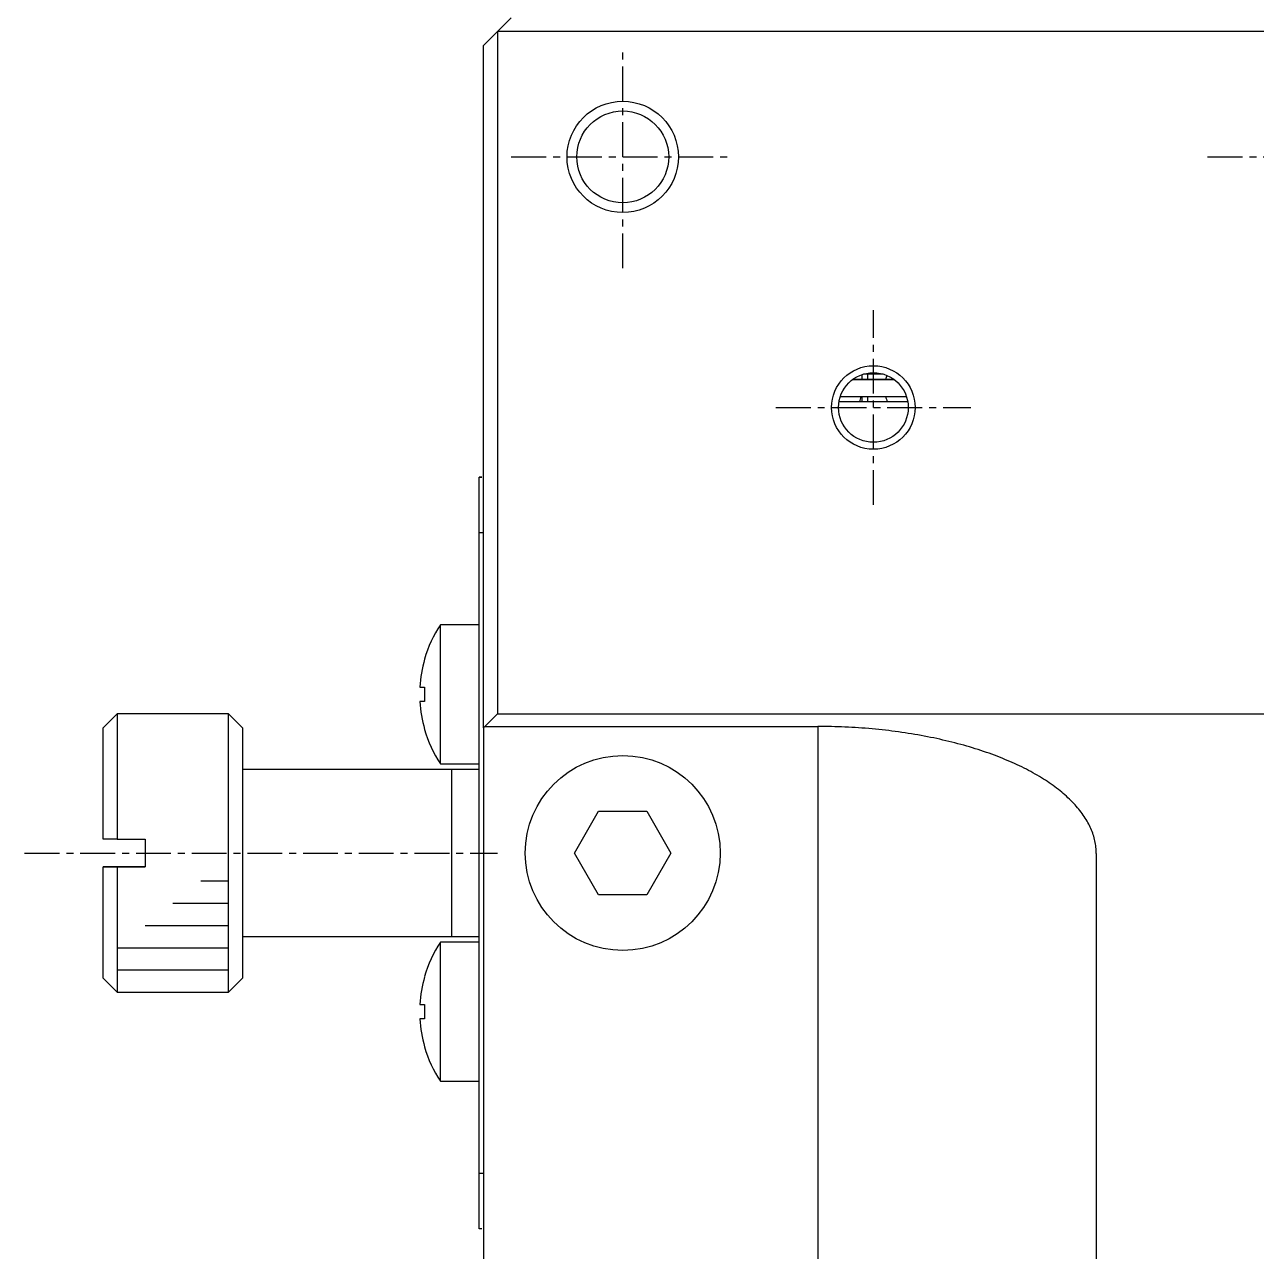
# Model space of a CAD drawing. Extents: x 93 to 387, y 67 to 413.
# Drawn here: x 93.8 to 138.03, y 310.75 to 354.8 of the extents above; entities that cross this region are included whole.
import ezdxf

# ---------------------------------------------------------------- set-up
doc = ezdxf.new("R2010")
doc.units = 0
doc.linetypes.add('CENTER', pattern=[2, 1.25, -0.25, 0.25, -0.25])
doc.layers.get('0').update_dxf_attribs({"linetype": 'CONTINUOUS'})

msp = doc.modelspace()

# ---------------------------------------------------------------- linework, layer by layer
at = {"color": 7, "linetype": 'CONTINUOUS'}
for p, q in [((111.278, 355.053), (110.778, 354.553)), ((110.778, 354.553), (110.278, 354.053)), ((110.778, 354.553), (110.778, 330.053)), ((169.778, 354.553), (110.778, 354.553)), ((110.278, 329.553), (110.278, 354.053)), ((123.528, 342.053), (123.928, 342.053)), ((125.028, 342.053), (123.528, 342.053)), ((123.837, 342.053), (123.878, 342.053)), ((123.878, 342.053), (123.878, 342.238)), ((123.878, 342.053), (124.078, 342.053)), ((124.628, 342.253), (123.928, 342.253)), ((124.078, 342.053), (124.078, 342.253)), ((124.078, 342.053), (124.719, 342.053)), ((124.628, 342.053), (124.719, 342.053)), ((124.628, 342.053), (125.028, 342.053)), ((123.094, 341.453), (125.463, 341.453)), ((123.878, 341.253), (123.878, 341.453)), ((124.078, 341.253), (124.078, 341.453)), ((125.512, 341.253), (123.044, 341.253)), ((125.512, 341.253), (123.044, 341.253)), ((110.128, 336.553), (110.128, 338.553)), ((110.223, 338.553), (110.128, 338.553)), ((110.128, 338.553), (110.223, 338.553)), ((110.128, 330.753), (110.128, 336.553)), ((108.737, 328.253), (108.737, 333.253)), ((110.128, 333.253), (108.737, 333.253)), ((108.159, 332.015), (108.166, 332.012)), ((107.993, 331.013), (108.166, 331.013)), ((108.166, 330.493), (107.993, 330.493)), ((110.128, 319.353), (110.128, 330.753)), ((97.128, 330.053), (96.628, 329.553)), ((101.128, 330.053), (97.128, 330.053)), ((97.128, 330.053), (97.128, 325.553)), ((101.128, 320.053), (101.128, 330.053)), ((101.628, 329.553), (101.128, 330.053)), ((110.778, 330.053), (110.323, 329.598)), ((110.778, 330.053), (169.778, 330.053)), ((96.628, 325.553), (96.628, 329.553)), ((101.628, 329.553), (101.628, 320.553)), ((101.628, 329.553), (101.628, 328.053)), ((108.166, 329.495), (108.159, 329.492)), ((108.166, 329.495), (108.159, 329.492)), ((110.323, 329.598), (110.278, 329.553)), ((110.278, 329.553), (110.278, 295.053)), ((110.323, 329.598), (122.278, 329.598)), ((108.737, 328.253), (110.128, 328.253)), ((109.128, 328.053), (101.628, 328.053)), ((101.628, 328.053), (101.628, 322.053)), ((101.628, 328.053), (101.628, 325.053)), ((110.128, 328.053), (109.128, 328.053)), ((109.128, 328.053), (109.128, 322.053)), ((109.128, 328.053), (109.128, 322.053)), ((113.546, 325.053), (114.412, 326.553)), ((114.412, 326.553), (116.144, 326.553)), ((116.144, 326.553), (117.01, 325.053)), ((97.128, 325.553), (96.628, 325.553)), ((97.128, 325.553), (98.128, 325.553)), ((98.128, 325.553), (98.128, 324.553)), ((101.628, 325.053), (101.628, 322.053)), ((114.412, 323.553), (113.546, 325.053)), ((117.01, 325.053), (116.144, 323.553)), ((132.278, 325.041), (132.278, 295.053)), ((96.628, 320.553), (96.628, 324.553)), ((97.128, 324.553), (96.628, 324.553)), ((96.628, 324.553), (97.128, 324.553)), ((98.128, 324.553), (97.128, 324.553)), ((97.128, 324.553), (98.128, 324.553)), ((97.128, 324.553), (97.128, 320.053)), ((116.144, 323.553), (114.412, 323.553)), ((101.628, 322.053), (101.628, 320.553)), ((101.628, 322.053), (109.128, 322.053)), ((109.128, 322.053), (110.128, 322.053)), ((108.737, 316.853), (108.737, 321.853)), ((110.128, 321.853), (108.737, 321.853)), ((96.628, 320.553), (97.128, 320.053)), ((101.128, 320.053), (101.628, 320.553)), ((108.159, 320.615), (108.166, 320.612)), ((97.128, 320.053), (101.128, 320.053)), ((107.993, 319.613), (108.166, 319.613)), ((110.128, 318.278), (110.128, 319.353)), ((108.166, 319.093), (107.993, 319.093)), ((108.166, 318.095), (108.159, 318.092)), ((108.166, 318.095), (108.159, 318.092)), ((110.128, 313.553), (110.128, 318.278)), ((108.737, 316.853), (110.128, 316.853)), ((110.128, 311.553), (110.128, 313.553)), ((110.223, 311.553), (110.128, 311.553))]:
    msp.add_line(p, q, dxfattribs=at)
at = {"color": 1, "linetype": 'CENTER'}
for p, q in [((115.278, 346.053), (115.278, 354.053)), ((111.278, 350.053), (119.278, 350.053)), ((136.278, 350.053), (144.278, 350.053)), ((124.278, 337.553), (124.278, 344.553)), ((120.778, 341.053), (127.778, 341.053)), ((93.803, 325.053), (110.778, 325.053))]:
    msp.add_line(p, q, dxfattribs=at)
at = {"color": 3, "linetype": 'CONTINUOUS'}
for p, q in [((110.278, 336.553), (110.128, 336.553)), ((122.278, 329.598), (122.278, 295.053)), ((100.128, 324.053), (101.128, 324.053)), ((99.128, 323.253), (101.128, 323.253)), ((98.128, 322.453), (101.128, 322.453)), ((97.128, 321.653), (101.128, 321.653)), ((97.128, 320.853), (101.128, 320.853)), ((110.128, 313.553), (110.278, 313.553))]:
    msp.add_line(p, q, dxfattribs=at)
at = {"color": 7, "linetype": 'CONTINUOUS'}
for points in [[(108.166, 331.013, 0), (108.165, 331.009, 0), (108.165, 331.005, 0), (108.165, 331.001, 0), (108.165, 330.997, 0), (108.165, 330.993, 0), (108.164, 330.989, 0), (108.164, 330.985, 0), (108.164, 330.981, 0), (108.164, 330.977, 0), (108.164, 330.973, 0), (108.164, 330.969, 0), (108.163, 330.965, 0), (108.163, 330.961, 0), (108.163, 330.957, 0), (108.163, 330.953, 0), (108.163, 330.949, 0), (108.163, 330.944, 0), (108.162, 330.94, 0), (108.162, 330.936, 0), (108.162, 330.932, 0), (108.162, 330.928, 0), (108.162, 330.924, 0), (108.162, 330.92, 0), (108.161, 330.916, 0), (108.161, 330.912, 0), (108.161, 330.908, 0), (108.161, 330.904, 0), (108.161, 330.9, 0), (108.161, 330.896, 0), (108.161, 330.892, 0), (108.161, 330.888, 0), (108.161, 330.884, 0), (108.16, 330.879, 0), (108.16, 330.875, 0), (108.16, 330.871, 0), (108.16, 330.867, 0), (108.16, 330.863, 0), (108.16, 330.859, 0), (108.16, 330.855, 0), (108.16, 330.851, 0), (108.16, 330.847, 0), (108.16, 330.843, 0), (108.16, 330.839, 0), (108.159, 330.835, 0), (108.159, 330.831, 0), (108.159, 330.827, 0), (108.159, 330.823, 0), (108.159, 330.819, 0), (108.159, 330.814, 0), (108.159, 330.81, 0), (108.159, 330.806, 0), (108.159, 330.802, 0), (108.159, 330.798, 0), (108.159, 330.794, 0), (108.159, 330.79, 0), (108.159, 330.786, 0), (108.159, 330.782, 0), (108.159, 330.778, 0), (108.159, 330.774, 0), (108.159, 330.77, 0), (108.159, 330.766, 0), (108.159, 330.762, 0), (108.159, 330.758, 0), (108.159, 330.753, 0), (108.159, 330.749, 0), (108.159, 330.745, 0), (108.159, 330.741, 0), (108.159, 330.737, 0), (108.159, 330.733, 0), (108.159, 330.729, 0), (108.159, 330.725, 0), (108.159, 330.721, 0), (108.159, 330.717, 0), (108.159, 330.713, 0), (108.159, 330.709, 0), (108.159, 330.705, 0), (108.159, 330.701, 0), (108.159, 330.697, 0), (108.159, 330.693, 0), (108.159, 330.688, 0), (108.159, 330.684, 0), (108.159, 330.68, 0), (108.159, 330.676, 0), (108.159, 330.672, 0), (108.16, 330.668, 0), (108.16, 330.664, 0), (108.16, 330.66, 0), (108.16, 330.656, 0), (108.16, 330.652, 0), (108.16, 330.648, 0), (108.16, 330.644, 0), (108.16, 330.64, 0), (108.16, 330.636, 0), (108.16, 330.632, 0), (108.16, 330.628, 0), (108.161, 330.623, 0), (108.161, 330.619, 0), (108.161, 330.615, 0), (108.161, 330.611, 0), (108.161, 330.607, 0), (108.161, 330.603, 0), (108.161, 330.599, 0), (108.161, 330.595, 0), (108.161, 330.591, 0), (108.162, 330.587, 0), (108.162, 330.583, 0), (108.162, 330.579, 0), (108.162, 330.575, 0), (108.162, 330.571, 0), (108.162, 330.567, 0), (108.163, 330.563, 0), (108.163, 330.558, 0), (108.163, 330.554, 0), (108.163, 330.55, 0), (108.163, 330.546, 0), (108.163, 330.542, 0), (108.164, 330.538, 0), (108.164, 330.534, 0), (108.164, 330.53, 0), (108.164, 330.526, 0), (108.164, 330.522, 0), (108.164, 330.518, 0), (108.165, 330.514, 0), (108.165, 330.51, 0), (108.165, 330.506, 0), (108.165, 330.502, 0), (108.165, 330.498, 0), (108.166, 330.493, 0)], [(132.278, 325.041, 0), (132.277, 325.096, 0), (132.275, 325.152, 0), (132.271, 325.208, 0), (132.266, 325.264, 0), (132.259, 325.32, 0), (132.251, 325.376, 0), (132.241, 325.432, 0), (132.23, 325.487, 0), (132.217, 325.543, 0), (132.203, 325.598, 0), (132.187, 325.654, 0), (132.17, 325.709, 0), (132.151, 325.764, 0), (132.131, 325.82, 0), (132.109, 325.875, 0), (132.086, 325.93, 0), (132.061, 325.984, 0), (132.035, 326.039, 0), (132.008, 326.093, 0), (131.979, 326.148, 0), (131.948, 326.202, 0), (131.916, 326.256, 0), (131.883, 326.31, 0), (131.848, 326.363, 0), (131.811, 326.417, 0), (131.774, 326.47, 0), (131.734, 326.523, 0), (131.694, 326.576, 0), (131.652, 326.628, 0), (131.608, 326.681, 0), (131.563, 326.733, 0), (131.517, 326.784, 0), (131.469, 326.836, 0), (131.42, 326.887, 0), (131.37, 326.938, 0), (131.318, 326.989, 0), (131.265, 327.039, 0), (131.21, 327.09, 0), (131.155, 327.139, 0), (131.097, 327.189, 0), (131.039, 327.238, 0), (130.979, 327.287, 0), (130.918, 327.335, 0), (130.856, 327.383, 0), (130.792, 327.431, 0), (130.727, 327.479, 0), (130.66, 327.526, 0), (130.593, 327.572, 0), (130.524, 327.619, 0), (130.454, 327.665, 0), (130.383, 327.71, 0), (130.31, 327.755, 0), (130.237, 327.8, 0), (130.162, 327.844, 0), (130.086, 327.888, 0), (130.008, 327.932, 0), (129.93, 327.975, 0), (129.85, 328.017, 0), (129.77, 328.059, 0), (129.688, 328.101, 0), (129.605, 328.142, 0), (129.521, 328.183, 0), (129.436, 328.223, 0), (129.349, 328.263, 0), (129.262, 328.302, 0), (129.174, 328.341, 0), (129.084, 328.379, 0), (128.994, 328.417, 0), (128.902, 328.455, 0), (128.81, 328.491, 0), (128.717, 328.528, 0), (128.622, 328.563, 0), (128.527, 328.599, 0), (128.431, 328.633, 0), (128.333, 328.667, 0), (128.235, 328.701, 0), (128.136, 328.734, 0), (128.036, 328.766, 0), (127.936, 328.798, 0), (127.834, 328.83, 0), (127.731, 328.861, 0), (127.628, 328.891, 0), (127.524, 328.92, 0), (127.419, 328.949, 0), (127.314, 328.978, 0), (127.207, 329.006, 0), (127.1, 329.033, 0), (126.992, 329.06, 0), (126.884, 329.086, 0), (126.774, 329.111, 0), (126.664, 329.136, 0), (126.554, 329.16, 0), (126.443, 329.184, 0), (126.331, 329.207, 0), (126.218, 329.229, 0), (126.105, 329.251, 0), (125.991, 329.272, 0), (125.877, 329.292, 0), (125.762, 329.312, 0), (125.647, 329.331, 0), (125.531, 329.35, 0), (125.415, 329.368, 0), (125.298, 329.385, 0), (125.181, 329.402, 0), (125.063, 329.417, 0), (124.945, 329.433, 0), (124.827, 329.447, 0), (124.708, 329.461, 0), (124.589, 329.474, 0), (124.469, 329.487, 0), (124.349, 329.499, 0), (124.229, 329.51, 0), (124.109, 329.521, 0), (123.988, 329.531, 0), (123.867, 329.54, 0), (123.746, 329.548, 0), (123.624, 329.556, 0), (123.502, 329.563, 0), (123.38, 329.57, 0), (123.258, 329.576, 0), (123.136, 329.581, 0), (123.014, 329.585, 0), (122.891, 329.589, 0), (122.769, 329.592, 0), (122.646, 329.595, 0), (122.524, 329.596, 0), (122.401, 329.597, 0), (122.278, 329.598, 0)], [(108.166, 319.613, 0), (108.165, 319.609, 0), (108.165, 319.605, 0), (108.165, 319.601, 0), (108.165, 319.597, 0), (108.165, 319.593, 0), (108.164, 319.589, 0), (108.164, 319.585, 0), (108.164, 319.581, 0), (108.164, 319.577, 0), (108.164, 319.573, 0), (108.164, 319.569, 0), (108.163, 319.565, 0), (108.163, 319.561, 0), (108.163, 319.557, 0), (108.163, 319.553, 0), (108.163, 319.549, 0), (108.163, 319.544, 0), (108.162, 319.54, 0), (108.162, 319.536, 0), (108.162, 319.532, 0), (108.162, 319.528, 0), (108.162, 319.524, 0), (108.162, 319.52, 0), (108.161, 319.516, 0), (108.161, 319.512, 0), (108.161, 319.508, 0), (108.161, 319.504, 0), (108.161, 319.5, 0), (108.161, 319.496, 0), (108.161, 319.492, 0), (108.161, 319.488, 0), (108.161, 319.484, 0), (108.16, 319.479, 0), (108.16, 319.475, 0), (108.16, 319.471, 0), (108.16, 319.467, 0), (108.16, 319.463, 0), (108.16, 319.459, 0), (108.16, 319.455, 0), (108.16, 319.451, 0), (108.16, 319.447, 0), (108.16, 319.443, 0), (108.16, 319.439, 0), (108.159, 319.435, 0), (108.159, 319.431, 0), (108.159, 319.427, 0), (108.159, 319.423, 0), (108.159, 319.419, 0), (108.159, 319.414, 0), (108.159, 319.41, 0), (108.159, 319.406, 0), (108.159, 319.402, 0), (108.159, 319.398, 0), (108.159, 319.394, 0), (108.159, 319.39, 0), (108.159, 319.386, 0), (108.159, 319.382, 0), (108.159, 319.378, 0), (108.159, 319.374, 0), (108.159, 319.37, 0), (108.159, 319.366, 0), (108.159, 319.362, 0), (108.159, 319.358, 0), (108.159, 319.353, 0), (108.159, 319.349, 0), (108.159, 319.345, 0), (108.159, 319.341, 0), (108.159, 319.337, 0), (108.159, 319.333, 0), (108.159, 319.329, 0), (108.159, 319.325, 0), (108.159, 319.321, 0), (108.159, 319.317, 0), (108.159, 319.313, 0), (108.159, 319.309, 0), (108.159, 319.305, 0), (108.159, 319.301, 0), (108.159, 319.297, 0), (108.159, 319.293, 0), (108.159, 319.288, 0), (108.159, 319.284, 0), (108.159, 319.28, 0), (108.159, 319.276, 0), (108.159, 319.272, 0), (108.16, 319.268, 0), (108.16, 319.264, 0), (108.16, 319.26, 0), (108.16, 319.256, 0), (108.16, 319.252, 0), (108.16, 319.248, 0), (108.16, 319.244, 0), (108.16, 319.24, 0), (108.16, 319.236, 0), (108.16, 319.232, 0), (108.16, 319.228, 0), (108.161, 319.223, 0), (108.161, 319.219, 0), (108.161, 319.215, 0), (108.161, 319.211, 0), (108.161, 319.207, 0), (108.161, 319.203, 0), (108.161, 319.199, 0), (108.161, 319.195, 0), (108.161, 319.191, 0), (108.162, 319.187, 0), (108.162, 319.183, 0), (108.162, 319.179, 0), (108.162, 319.175, 0), (108.162, 319.171, 0), (108.162, 319.167, 0), (108.163, 319.163, 0), (108.163, 319.158, 0), (108.163, 319.154, 0), (108.163, 319.15, 0), (108.163, 319.146, 0), (108.163, 319.142, 0), (108.164, 319.138, 0), (108.164, 319.134, 0), (108.164, 319.13, 0), (108.164, 319.126, 0), (108.164, 319.122, 0), (108.164, 319.118, 0), (108.165, 319.114, 0), (108.165, 319.11, 0), (108.165, 319.106, 0), (108.165, 319.102, 0), (108.165, 319.098, 0), (108.166, 319.093, 0)]]:
    msp.add_polyline3d(points, dxfattribs=at)
at = {"color": 3, "linetype": 'CONTINUOUS'}
for centre, radius in [((115.278, 350.053), 2), ((124.278, 341.053), 1.5)]:
    msp.add_circle(centre, radius, dxfattribs=at)
at = {"color": 7, "linetype": 'CONTINUOUS'}
for centre, radius in [((115.278, 350.053), 1.65), ((124.278, 341.053), 1.25), ((115.278, 325.053), 3.5)]:
    msp.add_circle(centre, radius, dxfattribs=at)
for centre, radius, start, end in [((126.278, 341.753), 1.587, 163.3601, 169.1069), ((122.278, 341.753), 1.587, 341.6415, 349.107), ((126.278, 341.753), 1.587, 190.8931, 198.3585), ((112.478, 330.753), 4.5, 146.251, 163.7142), ((112.478, 330.753), 4.492, 163.7306, 176.6822), ((112.478, 330.753), 4.492, 183.3178, 196.2694), ((112.478, 330.753), 4.5, 196.2858, 213.749), ((112.478, 319.353), 4.5, 146.251, 163.7142), ((112.478, 319.353), 4.492, 163.7306, 176.6822), ((112.478, 319.353), 4.492, 183.3178, 196.2694), ((112.478, 319.353), 4.5, 196.2858, 213.749)]:
    msp.add_arc(centre, radius, start, end, dxfattribs=at)

doc.saveas('drawing.dxf')
